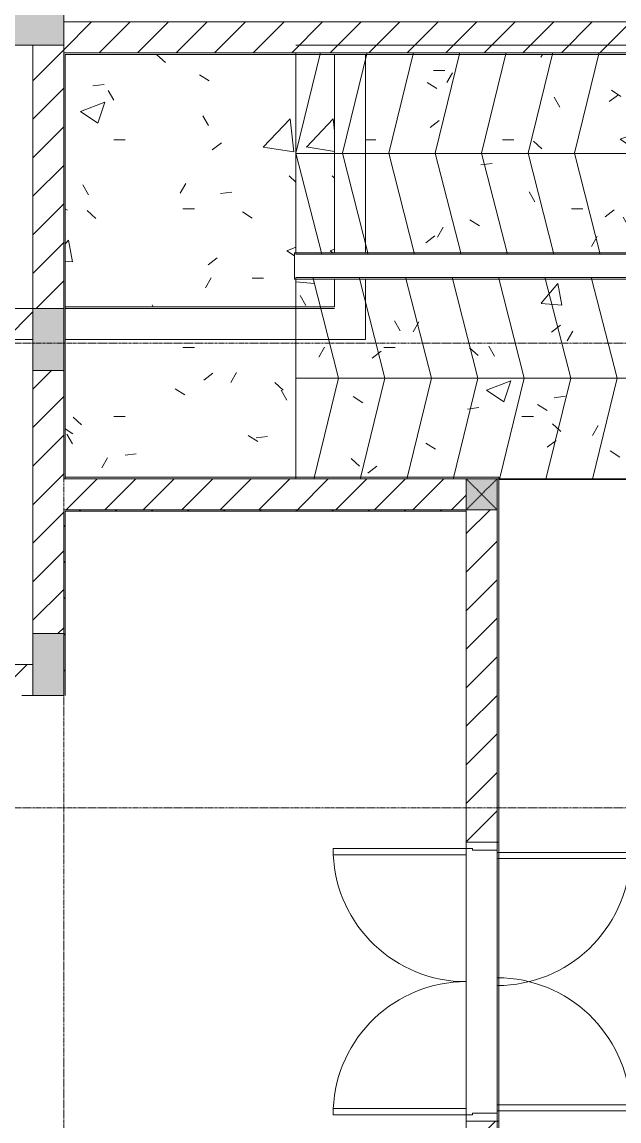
# Model space of a CAD drawing. Header units: millimetres. Extents: x 5357 to 259384, y -16348 to 109893.
# Drawn here: x 48583 to 52440, y 46415 to 53512 of the extents above; entities that cross this region are included whole.
import ezdxf

# ---------------------------------------------------------------- set-up
doc = ezdxf.new("R2010")
doc.units = ezdxf.units.MM
for name, pattern in [('Dash', [6, 3, -3]), ('Grid Line', [22.225, 12.7, -3.175, 3.175, -3.175]), ('IMPORT-Overhead', [3.96875, 2.38125, -1.5875])]:
    doc.linetypes.add(name, pattern=pattern)
for name, color, linetype, lineweight in [('0-1', 7, 'Continuous', 5), ('A-AREA-1', 30, 'IMPORT-Overhead', 9), ('A-DETL-GENF', 92, 'Continuous', 9), ('A-DETL-THIN', 151, 'Continuous', 9), ('A-DOOR', 31, 'Continuous', 9), ('A-DOOR-FRAM', 31, 'Continuous', 9), ('A-FLOR', 192, 'Continuous', 9), ('A-FLOR-1', 53, 'Continuous', 9), ('A-FLOR-PATT', 8, 'Continuous', 9), ('A-WALL', 113, 'Continuous', 9), ('A-WALL-3', 113, 'Continuous', 18), ('A-WALL-PATT', 111, 'Continuous', 9), ('G-IMPT', 8, 'Continuous', 9), ('I-WALL-3', 2, 'Continuous', 18), ('M-EQPM', 50, 'Continuous', 9), ('S-COLS', 52, 'Continuous', 9), ('S-COLS-1', 253, 'Continuous', 5), ('S-COLS-2', 9, 'Continuous', 18), ('S-COLS-5', 52, 'Continuous', 18), ('S-COLS-6', 52, 'Dash', 9), ('S-COLS-HDLN', 52, 'Dash', 9), ('S-GRID-1', 1, 'Grid Line', 9)]:
    doc.layers.add(name, color=color, linetype=linetype, lineweight=lineweight)
pattern_1 = [(45, (0, 0), (-124.4508, 124.4508), [])]
pattern_2 = [(45, (0, 0), (-116.6726, 116.6726), [])]

# ---------------------------------------------------------------- blocks, each defined once
blk = doc.blocks.new('NCV_TKTC_KET CAU_rvt-1-TKCS_MB CẢNH QUAN CÂY XANH')
at = {"layer": 'S-COLS-1'}
for points in [[(48852.6, 53362.3), (48852.6, 53562.3), (48252.6, 53562.3), (48252.6, 53362.3)], [(48652.6, 51261.9), (48852.6, 51261.9), (48852.6, 51661.9), (48652.6, 51661.9)], [(48852.6, 49161.9), (48852.6, 49561.9), (48652.6, 49561.9), (48652.6, 49161.9)]]:
    blk.add_hatch(color=256, dxfattribs=at).paths.add_polyline_path(points)
at = {"layer": 'A-FLOR-1'}
blk.add_line((48652.6, 53362.3), (48652.6, 53361.9), dxfattribs=at)
at = {"layer": 'S-COLS-2'}
for p, q in [((48852.6, 53362.3), (48852.6, 53562.3)), ((48252.6, 53362.3), (48852.6, 53362.3)), ((48852.6, 51661.9), (48652.6, 51661.9)), ((48652.6, 51661.9), (48652.6, 51261.9)), ((48852.6, 51261.9), (48852.6, 51661.9)), ((48652.6, 51261.9), (48852.6, 51261.9)), ((48852.6, 49561.9), (48652.6, 49561.9)), ((48652.6, 49561.9), (48652.6, 49161.9)), ((48852.6, 49161.9), (48852.6, 49561.9)), ((48652.6, 49161.9), (48852.6, 49161.9))]:
    blk.add_line(p, q, dxfattribs=at)
blk = doc.blocks.new('TKTC_XREF_251221_MB TANG 1 - TKTC_XREF_260130_MB TANG 1_dwg-4202109-TKCS_MB CẢNH QUAN CÂY XANH')
at = {"layer": 'G-IMPT'}
for p, q in [((-154299.1, -350784.7), (-154299.1, -350774.7)), ((-151499.2, -354882), (-151499.2, -353182))]:
    blk.add_line(p, q, dxfattribs=at)
blk = doc.blocks.new('TKTC_XREF_251221_MB TANG 1 - TKTC_XREF_251221_MB TANG 1-2038492-TKCS_MB CẢNH QUAN CÂY XANH')
blk.add_blockref('TKTC_XREF_251221_MB TANG 1 - TKTC_XREF_260130_MB TANG 1_dwg-4202109-TKCS_MB CẢNH QUAN CÂY XANH', (169499.1, 384109.7))
blk = doc.blocks.new('FD_07 - DIG_01-1800x2200-CỬA ĐI 2 CÁNH 2-2150742-TKCS_MB CẢNH QUAN CÂY XANH')
at = {"layer": 'A-DETL-GENF'}
for p, q in [((-860, 960), (-860, 100)), ((-820, 960), (-860, 960)), ((-820, 100), (-820, 960)), ((820, 100), (820, 960)), ((820, 960), (860, 960)), ((860, 960), (860, 100)), ((-860, 100), (-820, 100)), ((860, 100), (820, 100)), ((-835, -960), (-835, -100)), ((-835, -100), (-795, -100)), ((-795, -100), (-795, -960)), ((835, -100), (795, -100)), ((795, -100), (795, -960)), ((835, -960), (835, -100)), ((-795, -960), (-835, -960)), ((795, -960), (835, -960))]:
    blk.add_line(p, q, dxfattribs=at)
for centre, start, end in [((-860, 100), 0, 87.33412), ((860, 100), 92.66588, 180), ((-835, -100), 272.66588, 360), ((835, -100), 180, 267.33412)]:
    blk.add_arc(centre, 860, start, end, dxfattribs=at)
at = {"layer": 'A-DOOR'}
for p, q in [((-860, 100), (860, 100)), ((850, -100), (-850, -100))]:
    blk.add_line(p, q, dxfattribs=at)
at = {"layer": 'A-DOOR-FRAM'}
for p, q in [((-860, 100), (-900, 100)), ((-900, 100), (-900, -100)), ((-860, 60), (-860, 100)), ((900, 100), (860, 100)), ((860, 100), (860, 60)), ((900, -100), (900, 100)), ((-850, 60), (-860, 60)), ((-850, -100), (-850, 60)), ((860, 60), (850, 60)), ((850, 60), (850, -100)), ((-900, -100), (-850, -100)), ((850, -100), (900, -100))]:
    blk.add_line(p, q, dxfattribs=at)
blk = doc.blocks.new('G1_SOF - BO TRU - 200x200-3050151-TKCS_MB CẢNH QUAN CÂY XANH')
at = {"layer": 'S-COLS-HDLN'}
for p, q in [((-100, 100), (100, -100)), ((100, 100), (-100, -100))]:
    blk.add_line(p, q, dxfattribs=at)

msp = doc.modelspace()

# ---------------------------------------------------------------- hatches: boundary and pattern name
at = {"layer": 'A-FLOR-PATT'}
h = msp.add_hatch(dxfattribs=at)
h.set_pattern_fill('FP_7', color=256, style=0, pattern_type=2)
h.set_pattern_definition([(0, (0, 0), (1788.16, 447.04), [73.762, -1267.358, 73.762, -1267.358, -7152.64]), (0, (0, 0), (1788.16, 447.04), [-2682.24, 73.762, -2608.478, 73.762, -1267.358, -3129.28]), (0, (0, 0), (1788.16, 447.04), [-6705.6, 73.762, -820.318, 73.762, -2161.438]), (120, (670.56, 223.5), (-1281.228, 1325.072), [73.762, -1267.358, 73.762, -8419.998]), (120, (670.56, 223.5), (-1281.228, 1325.072), [-1414.882, -1267.358, 73.762, -2608.478, -4470.4]), (120, (670.56, 223.5), (-1281.228, 1325.072), [-5364.48, 73.762, -1267.358, 73.762, -3055.518]), (120, (670.56, 223.5), (-1281.228, 1325.072), [-6779.362, -820.318, 73.762, -2161.438]), (240, (894.1, 1117.6), (-506.932, -1772.112), [73.762, -1267.358, 73.762, -8419.998]), (240, (894.1, 1117.6), (-506.932, -1772.112), [-1414.882, -1267.358, 73.762, -2608.478, -4470.4]), (240, (894.1, 1117.6), (-506.932, -1772.112), [-5364.48, 73.762, -1267.358, 73.762, -3055.518]), (240, (894.1, 1117.6), (-506.932, -1772.112), [-6779.362, -820.318, 73.762, -2161.438])])
h.paths.add_polyline_path([(48862.5, 50571.9), (50352.5, 50571.9), (50352.5, 51461.9), (48862.5, 51461.9), (48862.5, 50718.4)])
h.paths.add_polyline_path([(48852.5, 50561.9), (48862.5, 50561.9), (48862.5, 50571.9), (48852.5, 50571.9)])
h.paths.add_polyline_path([(50133.3, 51671.9), (50352.5, 51671.9), (50352.5, 51851.9), (50342.5, 51853.3), (50342.5, 52021.9), (50352.5, 52021.9), (50352.5, 53301.9), (48862.5, 53301.9), (48862.5, 51671.9), (48932.8, 51671.9)])
h = msp.add_hatch(dxfattribs=at)
h.set_pattern_fill('FP_47', color=256, style=0, pattern_type=2)
h.set_pattern_definition([(50, (0, 0), (1603.22, -140.263), [167.64, -1844.04]), (355, (0, 0), (-310.137, 1681.3), [134.112, -1475.232]), (100.451, (133.6, -11.7), (1293.095, 1541.026), [142.472, -1567.193]), (46.184, (0, 447), (2385.496, -369.976), [251.46, -2766.06]), (96.636, (198.8, 416.2), (2089.14, 2177.36), [213.71, -2350.79]), (351.184, (0, 447), (2089.165, 2177.34), [201.17, -2212.85]), (21, (223.5, 335.3), (1334.207, -899.933), [167.64, -1844.04]), (326, (223.5, 335.3), (543.86, 1620.856), [134.112, -1475.232]), (71.451, (334.7, 260.3), (1878.07, 720.907), [142.472, -1567.193]), (37.5, (0, 0), (27.1796, 744.0845), [73.762, -1383.589, 73.762, -1423.822, -1480.82]), (37.5, (0, 0), (27.1796, 744.0845), [-2954.934, 73.762, -1407.058]), (7.5, (0, 0), (588.013, 881.589), [73.762, -780.085, 73.762, -1350.061, -564.388]), (7.5, (0, 0), (588.013, 881.589), [-2277.669, 73.762, -490.626]), (327.5, (-498.45, 0), (1193.2, -50.414), [73.762, -485.038, 73.762, -1669.694, -2313.432]), (327.5, (-498.45, 0), (1193.2, -50.414), [-2302.256, 73.762, -2239.67]), (317.5, (-722, 0), (1303.538, 223.755), [73.762, -652.678, 73.762, -1084.072, -1642.872]), (317.5, (-722, 0), (1303.538, 223.755), [-1884.274, 73.762, -1569.11])])
h.paths.add_polyline_path([(48862.5, 50571.9), (50352.5, 50571.9), (50352.5, 51461.9), (48862.5, 51461.9), (48862.5, 50718.4)])
h.paths.add_polyline_path([(48852.5, 50561.9), (48862.5, 50561.9), (48862.5, 50571.9), (48852.5, 50571.9)])
h.paths.add_polyline_path([(50133.3, 51671.9), (50352.5, 51671.9), (50352.5, 51851.9), (50342.5, 51853.3), (50342.5, 52021.9), (50352.5, 52021.9), (50352.5, 53301.9), (48862.5, 53301.9), (48862.5, 51671.9), (48932.8, 51671.9)])
h = msp.add_hatch(dxfattribs=at)
h.set_pattern_fill('FP_48', color=256, style=0, pattern_type=2)
h.set_pattern_definition([(0, (397.5, 0), (1783.939, 447.04), [73.587, -1264.367, 73.587, -8400.122]), (0, (397.5, 0), (1783.939, 447.04), [-1411.542, -1264.367, 73.587, -2602.321, -4459.847]), (0, (397.5, 0), (1783.939, 447.04), [-5351.816, 73.587, -1264.367, 73.587, -3048.305]), (0, (397.5, 0), (1783.939, 447.04), [-6763.358, -818.382, 73.587, -2156.336]), (119.941, (1066.5, 223.5), (-1278.1943, 1325.0806), [73.718, -1266.61, -8488.752]), (119.941, (1066.5, 223.5), (-1278.1943, 1325.0806), [-1340.33, 73.718, -1266.61, -7148.423]), (119.941, (1066.5, 223.5), (-1278.1943, 1325.0806), [-2680.658, 73.718, -2606.94, -4467.764]), (119.941, (1066.5, 223.5), (-1278.1943, 1325.0806), [-5361.317, 73.718, -1266.61, -3127.435]), (119.941, (1066.5, 223.5), (-1278.1943, 1325.0806), [-6701.646, 73.718, -819.835, -2233.882]), (119.941, (1066.5, 223.5), (-1278.1943, 1325.0806), [-7595.2, 73.718, -2160.164]), (240.059, (1289.5, 1117.6), (-505.7228, -1772.1156), [73.718, -1266.61, -8488.752]), (240.059, (1289.5, 1117.6), (-505.7228, -1772.1156), [-1340.33, 73.718, -1266.61, -7148.423]), (240.059, (1289.5, 1117.6), (-505.7228, -1772.1156), [-2680.658, 73.718, -2606.94, -4467.764]), (240.059, (1289.5, 1117.6), (-505.7228, -1772.1156), [-5361.317, 73.718, -1266.61, -3127.435]), (240.059, (1289.5, 1117.6), (-505.7228, -1772.1156), [-6701.646, 73.718, -819.835, -2233.882]), (240.059, (1289.5, 1117.6), (-505.7228, -1772.1156), [-7595.2, 73.718, -2160.164])])
h.paths.add_polyline_path([(58993, 52021.9), (59152.5, 52021.9), (59152.5, 53311.9), (54662.6, 53311.9), (54662.6, 53301.9), (50802.6, 53301.9), (50802.6, 52021.9), (58616.2, 52021.9)])
h.paths.add_polyline_path([(50602.6, 52021.9), (50602.6, 53301.9), (50352.5, 53301.9), (50352.5, 52021.9)])
h = msp.add_hatch(dxfattribs=at)
h.set_pattern_fill('FP_49', color=256, style=0, pattern_type=2)
h.set_pattern_definition([(50.067, (397.5, 0), (1599.437, -140.254), [167.477, -1842.243]), (354.988, (397.5, 0), (-309.398, 1681.3), [133.798, -1471.776]), (100.427, (530.8, -11.7), (1290.04, 1541.03), [142.46, -1567.07]), (46.252, (397.5, 447), (2379.867, -369.96), [251.176, -2762.93]), (96.62, (595.8, 416.2), (2084.23, 2177.345), [213.7, -2350.715]), (351.164, (397.5, 447), (2084.21, 2177.36), [200.704, -2207.75]), (21.045, (620.5, 335.3), (1331.052, -899.942), [167.295, -1840.247]), (325.937, (620.5, 335.3), (542.58, 1620.853), [133.894, -1472.84]), (71.492, (731.4, 260.3), (1873.634, 720.914), [142.438, -1566.82]), (37.565, (397.5, 0), (27.121, 744.0844), [73.652, -1381.534, 73.652, -1421.708, -1478.621]), (37.565, (397.5, 0), (27.121, 744.0844), [-2950.546, 73.652, -1404.97]), (7.518, (397.5, 0), (586.618, 881.594), [73.59, -778.275, 73.59, -1346.928, -563.078]), (7.518, (397.5, 0), (586.618, 881.594), [-2272.384, 73.59, -489.488]), (327.439, (-99.75, 0), (1190.3834, -50.406), [73.638, -484.224, 73.638, -1666.892, -2309.549]), (327.439, (-99.75, 0), (1190.3834, -50.406), [-2298.39, 73.638, -2235.91]), (317.433, (-322.7, 0), (1300.459, 223.765), [73.667, -651.841, 73.667, -1082.682, -1640.765]), (317.433, (-322.7, 0), (1300.459, 223.765), [-1881.857, 73.667, -1567.098])])
h.paths.add_polyline_path([(58993, 52021.9), (59152.5, 52021.9), (59152.5, 53311.9), (54662.6, 53311.9), (54662.6, 53301.9), (50802.6, 53301.9), (50802.6, 52021.9), (58616.2, 52021.9)])
h.paths.add_polyline_path([(50602.6, 52021.9), (50602.6, 53301.9), (50352.5, 53301.9), (50352.5, 52021.9)])
h = msp.add_hatch(dxfattribs=at)
h.set_pattern_fill('FP_43', color=256, style=0, pattern_type=2)
h.set_pattern_definition([(0, (77.38, 0), (1783.939, 447.04), [73.587, -1264.367, 73.587, -1264.367, -7135.755]), (0, (77.38, 0), (1783.939, 447.04), [-2675.908, 73.587, -2602.321, 73.587, -1264.367, -3121.893]), (0, (77.38, 0), (1783.939, 447.04), [-6689.77, 73.587, -818.382, 73.587, -2156.336]), (119.941, (746.35, 223.5), (-1278.1943, 1325.0806), [73.718, -1266.61, -8488.752]), (119.941, (746.35, 223.5), (-1278.1943, 1325.0806), [-1340.33, 73.718, -1266.61, -7148.423]), (119.941, (746.35, 223.5), (-1278.1943, 1325.0806), [-2680.658, 73.718, -2606.94, -4467.764]), (119.941, (746.35, 223.5), (-1278.1943, 1325.0806), [-5361.317, 73.718, -1266.61, -3127.435]), (119.941, (746.35, 223.5), (-1278.1943, 1325.0806), [-6701.646, 73.718, -819.835, -2233.882]), (119.941, (746.35, 223.5), (-1278.1943, 1325.0806), [-7595.2, 73.718, -2160.164]), (240.059, (969.35, 1117.6), (-505.7228, -1772.1156), [73.718, -1266.61, -8488.752]), (240.059, (969.35, 1117.6), (-505.7228, -1772.1156), [-1340.33, 73.718, -1266.61, -7148.423]), (240.059, (969.35, 1117.6), (-505.7228, -1772.1156), [-2680.658, 73.718, -2606.94, -4467.764]), (240.059, (969.35, 1117.6), (-505.7228, -1772.1156), [-5361.317, 73.718, -1266.61, -3127.435]), (240.059, (969.35, 1117.6), (-505.7228, -1772.1156), [-6701.646, 73.718, -819.835, -2233.882]), (240.059, (969.35, 1117.6), (-505.7228, -1772.1156), [-7595.2, 73.718, -2160.164])])
h.paths.add_polyline_path([(52727.6, 50561.9), (52727.6, 51851.9), (50802.6, 51851.9), (50802.6, 51461.9), (50352.5, 51461.9), (50352.5, 50571.9), (51662.5, 50571.9), (51662.5, 50561.9)])
h.paths.add_polyline_path([(50352.5, 51671.9), (50602.6, 51671.9), (50602.6, 51851.9), (50352.5, 51851.9)])
h = msp.add_hatch(dxfattribs=at)
h.set_pattern_fill('FP_44', color=256, style=0, pattern_type=2)
h.set_pattern_definition([(50.067, (77.4, 0), (1599.437, -140.254), [167.477, -1842.243]), (354.988, (77.4, 0), (-309.4, 1681.3), [133.798, -1471.776]), (100.427, (210.7, -11.7), (1290.04, 1541.03), [142.46, -1567.07]), (46.252, (77.4, 447), (2379.867, -369.96), [251.176, -2762.93]), (96.62, (275.7, 416.2), (2084.23, 2177.345), [213.7, -2350.715]), (351.164, (77.4, 447), (2084.21, 2177.36), [200.704, -2207.75]), (21.045, (300.4, 335.3), (1331.052, -899.942), [167.295, -1840.247]), (325.937, (300.4, 335.3), (542.58, 1620.853), [133.894, -1472.84]), (71.492, (411.3, 260.3), (1873.634, 720.914), [142.438, -1566.82]), (37.565, (77.4, 0), (27.121, 744.0844), [73.652, -1381.534, 73.652, -1421.708, -1478.621]), (37.565, (77.4, 0), (27.121, 744.0844), [-2950.546, 73.652, -1404.97]), (7.518, (77.4, 0), (586.618, 881.594), [73.59, -778.275, 73.59, -1346.928, -563.078]), (7.518, (77.4, 0), (586.618, 881.594), [-2272.384, 73.59, -489.488]), (327.439, (-419.9, 0), (1190.3834, -50.406), [73.638, -484.224, 73.638, -1666.892, -2309.549]), (327.439, (-419.9, 0), (1190.3834, -50.406), [-2298.39, 73.638, -2235.91]), (317.433, (-642.9, 0), (1300.459, 223.765), [73.667, -651.841, 73.667, -1082.682, -1640.765]), (317.433, (-642.9, 0), (1300.459, 223.765), [-1881.857, 73.667, -1567.098])])
h.paths.add_polyline_path([(52727.6, 50561.9), (52727.6, 51851.9), (50802.6, 51851.9), (50802.6, 51461.9), (50352.5, 51461.9), (50352.5, 50571.9), (51662.5, 50571.9), (51662.5, 50561.9)])
h.paths.add_polyline_path([(50352.5, 51671.9), (50602.6, 51671.9), (50602.6, 51851.9), (50352.5, 51851.9)])
at = {"layer": 'A-WALL-PATT'}
h = msp.add_hatch(dxfattribs=at)
h.set_pattern_fill('FP_1', color=256, style=0, pattern_type=2)
h.set_pattern_definition(pattern_1)
h.paths.add_polyline_path([(48852.6, 53311.9), (52602.6, 53311.9), (52602.6, 53511.9), (48852.6, 53511.9)])
h = msp.add_hatch(dxfattribs=at)
h.set_pattern_fill('FP_1', color=256, style=0, pattern_type=2)
h.set_pattern_definition(pattern_1)
h.paths.add_polyline_path([(48652.5, 51661.9), (48852.5, 51661.9), (48852.5, 53361.9), (48652.5, 53361.9), (48652.5, 51704.7)])
h = msp.add_hatch(dxfattribs=at)
h.set_pattern_fill('FP_1', color=256, style=0, pattern_type=2)
h.set_pattern_definition(pattern_1)
h.paths.add_polyline_path([(48652.5, 51461.9), (48652.5, 51661.9), (46752.6, 51661.9), (46752.6, 51461.9), (47722.3, 51461.9)])
h = msp.add_hatch(dxfattribs=at)
h.set_pattern_fill('FP_1', color=256, style=0, pattern_type=2)
h.set_pattern_definition(pattern_1)
h.paths.add_polyline_path([(48852.5, 49561.9), (48852.5, 51261.9), (48652.5, 51261.9), (48652.5, 49561.9)])
h = msp.add_hatch(dxfattribs=at)
h.set_pattern_fill('FP_1', color=256, style=0, pattern_type=2)
h.set_pattern_definition(pattern_1)
h.paths.add_polyline_path([(51452.5, 50361.9), (51452.5, 50561.9), (48852.5, 50561.9), (48852.5, 50361.9), (48932.8, 50361.9)])
h = msp.add_hatch(dxfattribs=at)
h.set_pattern_fill('FP_41', color=256, style=0, pattern_type=2)
h.set_pattern_definition(pattern_2)
h.paths.add_polyline_path([(48852.5, 49161.9), (48862.5, 49161.9), (48862.5, 50361.9), (48852.5, 50361.9), (48852.5, 49732.2)])
h = msp.add_hatch(dxfattribs=at)
h.set_pattern_fill('FP_41', color=256, style=0, pattern_type=2)
h.set_pattern_definition(pattern_2)
h.paths.add_polyline_path([(48932.8, 50351.9), (51452.5, 50351.9), (51452.5, 50361.9), (48862.5, 50361.9), (48862.5, 50351.9)])
h = msp.add_hatch(dxfattribs=at)
h.set_pattern_fill('FP_1', color=256, style=0, pattern_type=2)
h.set_pattern_definition(pattern_1)
h.paths.add_polyline_path([(51652.5, 46036.9), (51652.5, 46414.6), (51452.5, 46414.6), (51452.5, 46036.9)])
h.paths.add_polyline_path([(51492.5, 48214.6), (51652.5, 48214.6), (51652.5, 50361.9), (51452.5, 50361.9), (51452.5, 48214.6)])
h = msp.add_hatch(dxfattribs=at)
h.set_pattern_fill('FP_1', color=256, style=0, pattern_type=2)
h.set_pattern_definition(pattern_1)
h.paths.add_polyline_path([(48652.5, 49161.9), (48652.5, 49361.9), (48302.6, 49361.9), (48302.6, 49161.9), (48582.6, 49161.9)])
h.paths.add_polyline_path([(46752.6, 49161.9), (47102.6, 49161.9), (47102.6, 49361.9), (46752.6, 49361.9), (46752.6, 49321.9)])
at = {"layer": 'S-COLS-1'}
msp.add_hatch(color=256, dxfattribs=at).paths.add_polyline_path([(51452.5, 50361.9), (51652.5, 50361.9), (51652.5, 50561.9), (51452.5, 50561.9)])

# ---------------------------------------------------------------- linework, layer by layer
at = {"layer": 'A-AREA-1'}
msp.add_line((52727.6, 50557.5), (51662.3, 50557.5), dxfattribs=at)
at = {"layer": 'A-DETL-THIN'}
for p, q in [((50352.5, 53361.9), (58952.5, 53361.9)), ((58952.5, 53361.9), (50352.5, 53361.9)), ((50352.5, 52663.9), (50511.8, 53315.9)), ((50352.5, 53311.9), (59152.5, 53311.9)), ((50352.5, 52011.9), (50352.5, 53311.9)), ((50352.5, 53311.9), (50352.5, 52011.9)), ((59152.5, 53311.9), (50352.5, 53311.9)), ((50652.5, 52663.9), (50811.8, 53315.9)), ((50952.5, 52663.9), (51111.8, 53315.9)), ((51252.5, 52663.9), (51411.8, 53315.9)), ((51552.5, 52663.9), (51711.8, 53315.9)), ((51852.5, 52663.9), (52011.8, 53315.9)), ((52152.5, 52663.9), (52311.8, 53315.9)), ((50352.5, 52663.9), (50519.2, 52011.9)), ((50652.5, 52663.9), (50819.2, 52011.9)), ((50952.5, 52663.9), (51119.2, 52011.9)), ((51252.5, 52663.9), (51419.2, 52011.9)), ((51552.5, 52663.9), (51719.2, 52011.9)), ((51852.5, 52663.9), (52019.2, 52011.9)), ((52152.5, 52663.9), (52319.2, 52011.9)), ((50352.5, 52661.9), (59152.5, 52661.9)), ((59152.5, 52011.9), (50352.5, 52011.9)), ((50352.5, 52011.9), (59152.5, 52011.9)), ((52652.6, 51861.9), (50352.5, 51861.9)), ((50352.5, 51861.9), (50352.5, 50561.9)), ((50627.6, 51211.9), (50460.9, 51863.9)), ((50927.6, 51211.9), (50760.9, 51863.9)), ((52652.6, 51861.9), (50952.5, 51861.9)), ((51227.6, 51211.9), (51060.9, 51863.9)), ((51527.6, 51211.9), (51360.9, 51863.9)), ((51827.6, 51211.9), (51660.9, 51863.9)), ((52127.6, 51211.9), (51960.9, 51863.9)), ((52427.6, 51211.9), (52260.9, 51863.9)), ((52727.6, 51211.9), (50352.5, 51211.9)), ((50627.6, 51211.9), (50468.2, 50559.9)), ((50927.6, 51211.9), (50768.2, 50559.9)), ((51227.6, 51211.9), (51068.2, 50559.9)), ((51527.6, 51211.9), (51368.2, 50559.9)), ((51827.6, 51211.9), (51668.2, 50559.9)), ((52127.6, 51211.9), (51968.2, 50559.9)), ((52427.6, 51211.9), (52268.2, 50559.9)), ((50352.5, 50561.9), (52652.6, 50561.9)), ((50352.5, 50561.9), (52727.6, 50561.9))]:
    msp.add_line(p, q, dxfattribs=at)
at = {"layer": 'A-FLOR'}
msp.add_line((52727.6, 50561.9), (51662.5, 50561.9), dxfattribs=at)
at = {"layer": 'A-WALL'}
for p, q in [((50602.6, 52021.6), (50602.6, 53301.9)), ((50802.6, 53301.9), (50802.6, 52021.9)), ((50342.5, 52021.9), (59162.5, 52021.9)), ((50342.5, 51851.9), (50342.5, 52021.9)), ((59152.5, 52011.9), (50352.5, 52011.9)), ((54652.6, 51851.9), (50342.5, 51851.9)), ((59152.5, 51861.9), (50352.5, 51861.9)), ((50602.6, 51671.9), (50602.6, 51851.9)), ((50802.6, 51851.9), (50802.6, 51461.9)), ((48862.5, 51671.9), (50602.6, 51671.9)), ((50602.6, 51661.9), (48862.5, 51661.9)), ((48862.5, 51661.9), (50602.6, 51661.9)), ((50802.6, 51461.9), (48862.5, 51461.9)), ((51452.5, 50561.9), (51452.5, 48214.6)), ((51652.5, 50361.9), (48862.5, 50361.9)), ((51652.5, 50361.9), (51652.5, 48214.6)), ((48582.6, 49161.9), (48652.5, 49161.9)), ((51662.5, 48214.6), (51662.5, 46414.6)), ((51452.5, 46454.6), (51452.5, 48174.6)), ((51452.5, 46414.6), (51452.5, 46036.9)), ((51652.5, 46414.6), (51652.5, 46038.6))]:
    msp.add_line(p, q, dxfattribs=at)
at = {"layer": 'A-WALL-3'}
for p, q in [((52602.6, 53511.9), (48852.6, 53511.9)), ((48852.6, 53511.9), (48852.6, 53311.9)), ((48852.5, 53361.9), (48652.5, 53361.9)), ((48652.5, 53361.9), (48652.5, 51461.9)), ((48852.5, 51661.9), (48852.5, 53361.9)), ((54652.6, 53311.9), (48852.5, 53311.9)), ((48852.5, 50561.9), (48852.5, 53311.9)), ((48862.5, 50561.9), (48862.5, 53301.9)), ((48862.5, 53301.9), (54662.6, 53301.9)), ((48852.5, 51661.9), (48052.5, 51661.9)), ((46752.6, 51461.9), (48652.5, 51461.9)), ((48852.5, 51261.9), (48652.5, 51261.9)), ((48652.5, 51261.9), (48652.5, 49561.9)), ((51652.5, 50561.9), (48852.5, 50561.9)), ((51662.5, 50571.9), (48862.5, 50571.9)), ((51652.5, 50561.9), (51652.5, 50361.9)), ((51662.5, 48214.6), (51662.5, 50571.9)), ((48852.5, 50361.9), (48862.5, 50361.9)), ((48652.5, 49561.9), (48852.5, 49561.9)), ((48652.5, 49361.9), (48342.6, 49361.9)), ((48652.5, 49161.9), (48652.5, 49361.9)), ((51652.5, 48214.6), (51662.5, 48214.6)), ((51662.5, 46414.6), (51652.5, 46414.6)), ((51662.5, 46048.6), (51662.5, 46414.6))]:
    msp.add_line(p, q, dxfattribs=at)
at = {"layer": 'I-WALL-3'}
for p, q in [((48852.5, 50361.9), (48852.5, 49161.9)), ((48862.5, 49161.9), (48862.5, 50351.9)), ((48862.5, 50351.9), (51452.5, 50351.9))]:
    msp.add_line(p, q, dxfattribs=at)
at = {"layer": 'S-COLS'}
for p, q in [((51452.5, 50561.9), (51452.5, 50361.9)), ((51452.5, 50361.9), (51652.5, 50361.9))]:
    msp.add_line(p, q, dxfattribs=at)
at = {"layer": 'S-COLS-5'}
for p, q in [((51652.5, 50561.9), (51452.5, 50561.9)), ((51652.5, 50361.9), (51652.5, 50561.9))]:
    msp.add_line(p, q, dxfattribs=at)
at = {"layer": 'S-GRID-1'}
for p, q in [((48852.6, 20960.6), (48852.6, 80482.7)), ((130319.3, 51436.9), (29351.8, 51436.9)), ((130319.3, 48436.9), (29351.8, 48436.9))]:
    msp.add_line(p, q, dxfattribs=at)

# ---------------------------------------------------------------- block references
at = {"layer": '0-1'}
msp.add_blockref('NCV_TKTC_KET CAU_rvt-1-TKCS_MB CẢNH QUAN CÂY XANH', (0, 0), dxfattribs=at)
at = {"layer": 'A-DOOR', "rotation": 89.99999999999993}
msp.add_blockref('FD_07 - DIG_01-1800x2200-CỬA ĐI 2 CÁNH 2-2150742-TKCS_MB CẢNH QUAN CÂY XANH', (51552.5, 47314.6), dxfattribs=at)
at = {"layer": 'M-EQPM'}
msp.add_blockref('TKTC_XREF_251221_MB TANG 1 - TKTC_XREF_251221_MB TANG 1-2038492-TKCS_MB CẢNH QUAN CÂY XANH', (33652.6, 17236.9), dxfattribs=at)
at = {"layer": 'S-COLS-6'}
msp.add_blockref('G1_SOF - BO TRU - 200x200-3050151-TKCS_MB CẢNH QUAN CÂY XANH', (51552.5, 50461.9), dxfattribs=at)

doc.saveas('drawing.dxf')
